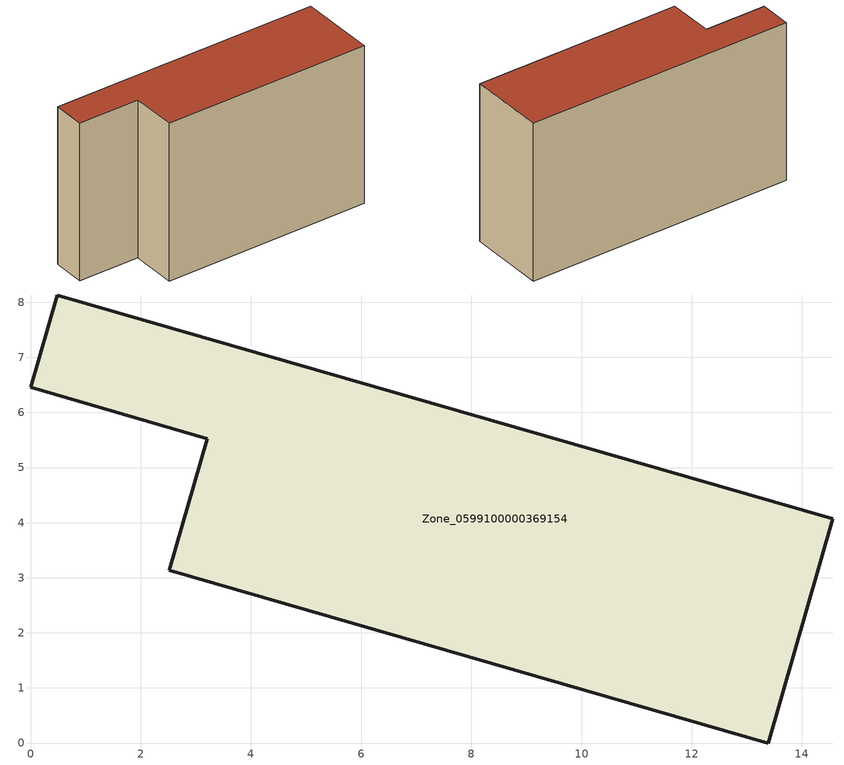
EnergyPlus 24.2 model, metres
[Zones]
Zone_0599100000369154
 floor ground (C_G): 14.56,4.07 13.39,0 2.52,3.13 3.21,5.52 0,6.45 0.49,8.13 z0
 wall outside (C_F): 13.39,0 14.56,4.07 0.49,8.13 0,6.45 3.21,5.52 2.52,3.13 13.39,0 z0:8.76
 roof outside (C_R): 2.52,3.13 13.39,0 14.56,4.07 0.49,8.13 0,6.45 3.21,5.52 z8.76
[BUILDING]
Pand.0599100000369154: North Axis=0; Terrain=City; Loads Convergence Tolerance Value=0.04; Temperature Convergence Tolerance Value=0.4; Solar Distribution=FullExterior; Maximum Number of Warmup Days=25; Minimum Number of Warmup Days=1
[Site:Location]
Rotterdam.The.Hague.AP_ZH_NLD Design_Conditions: Latitude=51.96; Longitude=4.45; Time Zone=1; Elevation=-4.5
[SITE:GROUNDTEMPERATURE:BUILDINGSURFACE]
18, 18, 18, 18, 18, 18, 18, 18, 18, 18, 18, 18
[MATERIAL] Thermal Absorptance=0.9; Solar Absorptance=0.7; Visible Absorptance=0.7
Name | Roughness | Thickness | Conductivity | Density | Specific Heat
G.TI.1992-2005 | MediumSmooth | 0.15 | 0.06 | 540 | 1210
F.TI.1992-2005 | Rough | 0.3 | 0.12 | 1920 | 840
R.TI.1992-2005 | MediumRough | 0.2 | 0.08 | 1500 | 1000
[CONSTRUCTION]
C_G: G.TI.1992-2005
C_F: F.TI.1992-2005
C_R: R.TI.1992-2005
[ZONE]
Zone_0599100000369154: Type=1; Multiplier=1; Ceiling Height=Autocalculate; Volume=Autocalculate; Floor Area=autocalculate; Part of Total Floor Area=Yes
[ZONEINFILTRATION:DESIGNFLOWRATE]
Infil_Zone_0599100000369154: Zone or ZoneList or Space or SpaceList=Zone_0599100000369154; Schedule=AlwaysOn; Design Flow Rate Calculation Method=Flow/Area; Flow Rate per Floor Area=0.0015; Constant Term Coefficient=1; Temperature Term Coefficient=0; Velocity Term Coefficient=0; Velocity Squared Term Coefficient=0
[HVACTEMPLATE:ZONE:IDEALLOADSAIRSYSTEM]
Zone_0599100000369154: Maximum Heating Supply Air Temperature=50; Minimum Cooling Supply Air Temperature=13; Maximum Heating Supply Air Humidity Ratio=0.0156; Minimum Cooling Supply Air Humidity Ratio=0.0077; Heating Limit=NoLimit; Cooling Limit=NoLimit; Dehumidification Control Type=ConstantSensibleHeatRatio; Cooling Sensible Heat Ratio=0.7; Dehumidification Setpoint=60; Humidification Control Type=None; Humidification Setpoint=30; Outdoor Air Method=None; Outdoor Air Flow Rate per Person=0.00944; Outdoor Air Flow Rate per Zone Floor Area=0; Outdoor Air Flow Rate per Zone=0; Demand Controlled Ventilation Type=None; Outdoor Air Economizer Type=NoEconomizer; Heat Recovery Type=None; Sensible Heat Recovery Effectiveness=0.7; Latent Heat Recovery Effectiveness=0.65
[ZONECONTROL:THERMOSTAT]
ThermostatControl_Zone_0599100000369154: Zone or ZoneList=Zone_0599100000369154; Control Type Schedule=DualSetpointControlType; Control 1=Thermostat_Zone_0599100000369154; Temperature Difference Between Cutout And Setpoint=0
[THERMOSTATSETPOINT:DUALSETPOINT]
Thermostat_Zone_0599100000369154: Heating Setpoint Temperature Schedule=HeatingSetpoint_Zone_0599100000369154; Cooling Setpoint Temperature Schedule=CoolingSetpoint_Zone_0599100000369154
[SCHEDULE:COMPACT]
HeatingSetpoint_Zone_0599100000369154: Through: 12/31, For: AllDays, Until: 24:00, 21
CoolingSetpoint_Zone_0599100000369154: Through: 12/31, For: AllDays, Until: 24:00, 24
DualSetpointControlType: Through: 12/31, For: AllDays, Until: 24:00, 4
AlwaysOn: Through: 12/31, For: AllDays, Until: 24:00, 1
